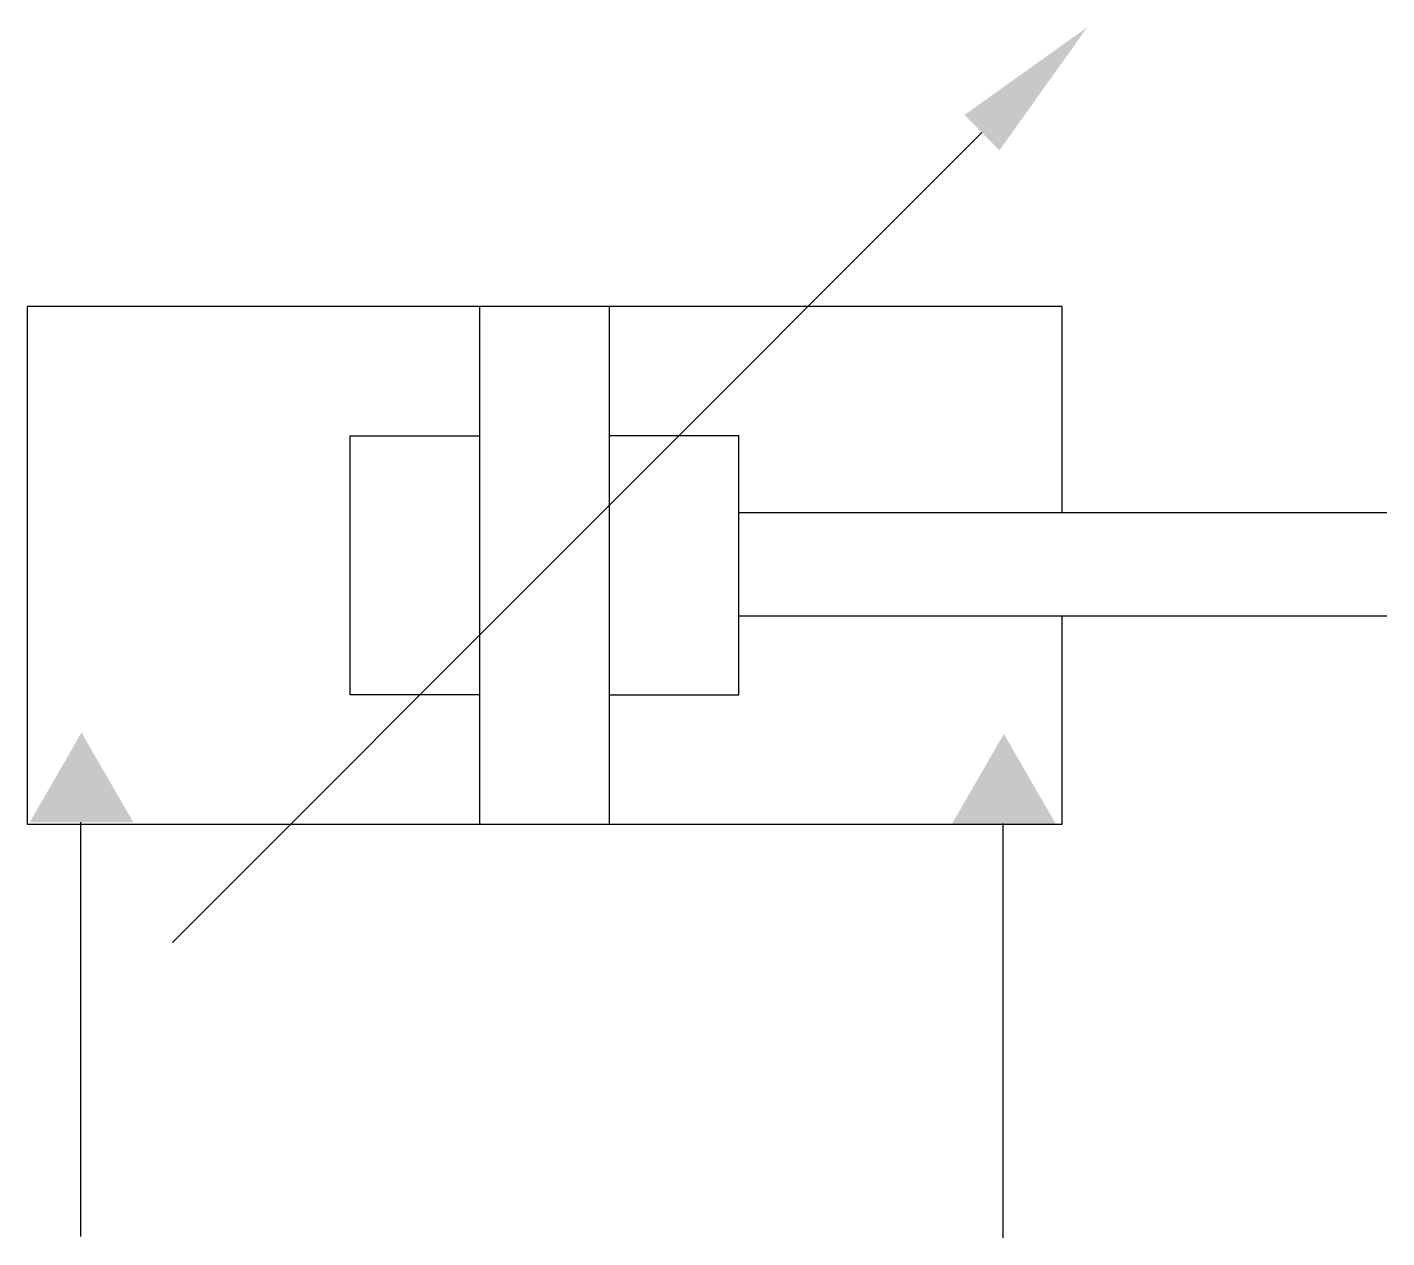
# Model space of a CAD drawing. Extents: x 92.1 to 118.4, y 775.2 to 798.6.
import ezdxf

# ---------------------------------------------------------------- set-up
doc = ezdxf.new("R2010")
doc.units = 0
doc.header["$LTSCALE"] = 5
doc.header["$MEASUREMENT"] = 0
doc.layers.add('11', color=1, linetype='CONTINUOUS')
doc.layers.add('12', color=2, linetype='CONTINUOUS')

# ---------------------------------------------------------------- blocks, each defined once
blk = doc.blocks.new('5222', base_point=(323.297, 243.627))
at = {"layer": '11'}
blk.add_line((339.171, 259.287), (323.53, 243.646), dxfattribs=at)
at = {"layer": '12'}
blk.add_solid([(338.832, 259.627), (339.511, 258.948), (341.208, 261.324)], dxfattribs=at)

msp = doc.modelspace()

# ---------------------------------------------------------------- linework, layer by layer
at = {"layer": '11'}
for p, q in [((92.079, 793.197), (92.079, 783.197)), ((112.079, 793.197), (92.079, 793.197)), ((100.823, 793.197), (100.823, 783.197)), ((103.323, 793.197), (103.323, 783.197)), ((112.079, 789.213), (112.079, 793.197)), ((98.318, 790.697), (100.823, 790.697)), ((98.318, 785.697), (98.318, 790.697)), ((105.835, 790.697), (103.323, 790.697)), ((105.835, 785.697), (105.835, 790.697)), ((118.354, 789.213), (105.835, 789.213)), ((118.354, 787.213), (105.835, 787.213)), ((112.079, 783.197), (112.079, 787.213)), ((100.823, 785.697), (98.318, 785.697)), ((103.323, 785.697), (105.835, 785.697)), ((92.079, 783.197), (112.079, 783.197)), ((93.11, 783.234), (93.11, 775.234)), ((110.934, 783.207), (110.934, 775.207))]:
    msp.add_line(p, q, dxfattribs=at)
at = {"layer": '12'}
for points in [[(94.129, 783.234), (93.129, 784.966), (92.129, 783.234)], [(111.954, 783.207), (110.954, 784.939), (109.954, 783.207)]]:
    msp.add_solid(points, dxfattribs=at)

# ---------------------------------------------------------------- block references
at = {"layer": '11'}
msp.add_blockref('5222', (94.656, 780.893), dxfattribs=at)

doc.saveas('drawing.dxf')
